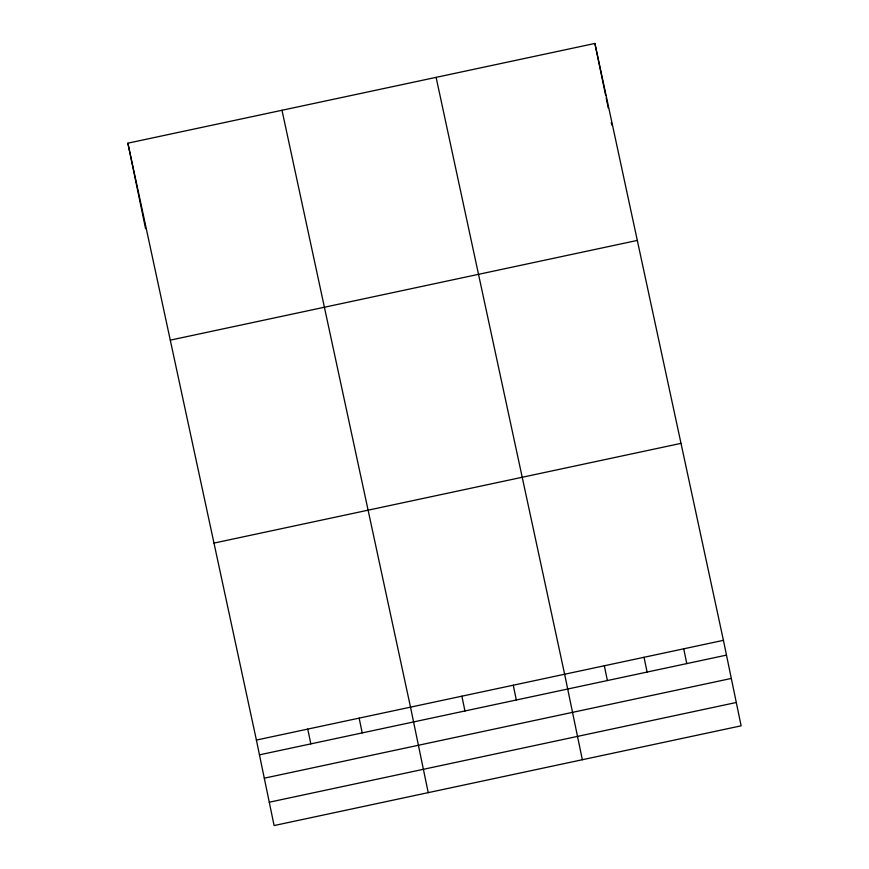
<?xml version="1.0" encoding="UTF-8"?>
<svg xmlns="http://www.w3.org/2000/svg" width="869" height="869" viewBox="0 0 869 869"><rect width="100%" height="100%" fill="white"/><g stroke="black" fill="none" stroke-linecap="round" stroke-linejoin="round"><path stroke-width="1.3" d="M127.873 143.179L594.896 43.45L723.421 640.334L741.127 725.821L274.104 825.55L256.398 740.062L127.873 143.179L145.579 228.666M170.291 340.148L637.314 240.42M213.991 543.092L681.003 443.364M256.398 740.062L723.421 640.334M259.462 754.846L726.484 655.117M264.295 778.179L731.318 678.45M269.271 802.217L736.293 702.489M436.108 77.363L564.633 674.235L582.339 759.723M281.99 110.265L410.516 707.149L428.221 792.637M594.896 43.45L605.671 95.492M606.193 98.023L607.507 104.345M607.768 105.605L608.3 108.201M611.255 122.464L611.798 125.049M683.718 648.806L686.782 663.601M644.027 657.279L647.09 672.074M604.335 665.763L607.388 680.546M513.264 685.206L516.327 700.001M461.884 696.178L464.948 710.972M359.147 718.12L362.21 732.915M307.767 729.091L310.83 743.875"/></g></svg>
